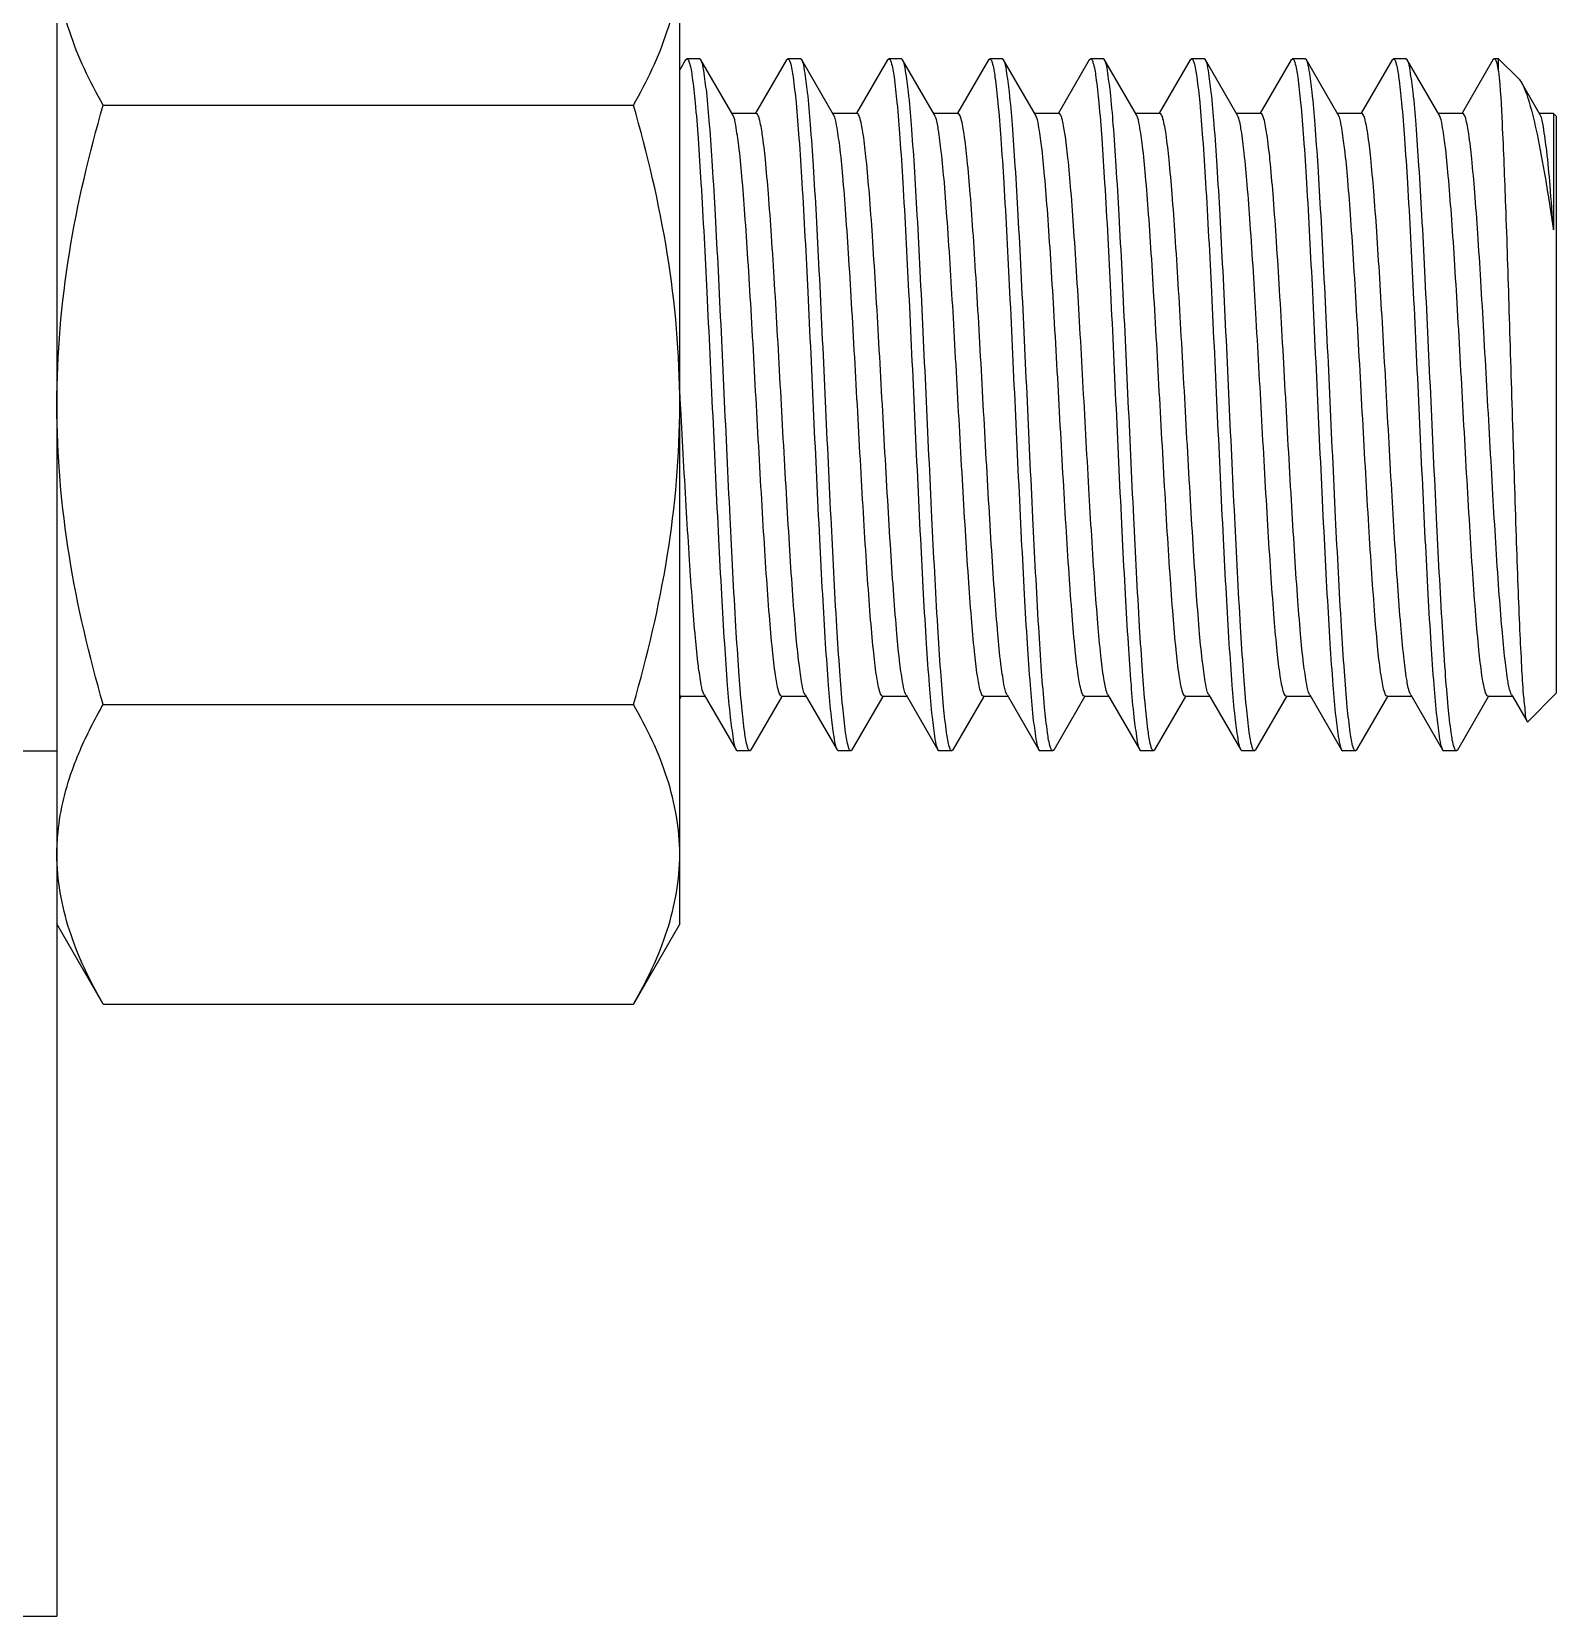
# Model space of a CAD drawing. Extents: x 1031190 to 1725648, y 733081 to 1571294.
# Drawn here: x 1159194 to 1159501.1, y 1209134.2 to 1209453.3 of the extents above; entities that cross this region are included whole.
import ezdxf

# ---------------------------------------------------------------- set-up
doc = ezdxf.new("R2010")
doc.units = 0
doc.header["$LTSCALE"] = 1000
doc.header["$MEASUREMENT"] = 0

msp = doc.modelspace()

# ---------------------------------------------------------------- linework, layer by layer
at = {"linetype": 'Continuous'}
for p, q in [((1159199.1, 1209589.89), (1159199.1, 1209134.2)), ((1159324.55, 1209273.62), (1159324.55, 1209482.66)), ((1159325.74, 1209447.61), (1159324.55, 1209445.56)), ((1159325.74, 1209447.61), (1159326, 1209447.83)), ((1159328.54, 1209447.83), (1159326, 1209447.83)), ((1159328.54, 1209447.83), (1159326, 1209447.83)), ((1159326, 1209447.83), (1159326.04, 1209447.83)), ((1159328.8, 1209447.61), (1159328.54, 1209447.83)), ((1159335.22, 1209436.53), (1159328.8, 1209447.61)), ((1159346.07, 1209447.61), (1159339.84, 1209436.86)), ((1159346.07, 1209447.61), (1159346.33, 1209447.83)), ((1159348.87, 1209447.83), (1159346.33, 1209447.83)), ((1159348.87, 1209447.83), (1159346.33, 1209447.83)), ((1159346.33, 1209447.83), (1159346.36, 1209447.83)), ((1159349.13, 1209447.61), (1159348.87, 1209447.83)), ((1159355.55, 1209436.53), (1159349.13, 1209447.61)), ((1159366.39, 1209447.61), (1159360.17, 1209436.86)), ((1159366.39, 1209447.61), (1159366.65, 1209447.83)), ((1159369.19, 1209447.83), (1159366.65, 1209447.83)), ((1159369.19, 1209447.83), (1159366.65, 1209447.83)), ((1159366.65, 1209447.83), (1159366.69, 1209447.83)), ((1159369.45, 1209447.61), (1159369.19, 1209447.83)), ((1159375.87, 1209436.53), (1159369.45, 1209447.61)), ((1159386.72, 1209447.61), (1159380.49, 1209436.86)), ((1159386.72, 1209447.61), (1159386.98, 1209447.83)), ((1159389.52, 1209447.83), (1159386.98, 1209447.83)), ((1159389.52, 1209447.83), (1159386.98, 1209447.83)), ((1159386.98, 1209447.83), (1159387.02, 1209447.83)), ((1159389.78, 1209447.61), (1159389.52, 1209447.83)), ((1159396.2, 1209436.53), (1159389.78, 1209447.61)), ((1159407.05, 1209447.61), (1159400.82, 1209436.86)), ((1159407.05, 1209447.61), (1159407.31, 1209447.83)), ((1159409.85, 1209447.83), (1159407.31, 1209447.83)), ((1159409.85, 1209447.83), (1159407.31, 1209447.83)), ((1159407.31, 1209447.83), (1159407.35, 1209447.83)), ((1159410.11, 1209447.61), (1159409.85, 1209447.83)), ((1159416.53, 1209436.53), (1159410.11, 1209447.61)), ((1159427.38, 1209447.61), (1159421.15, 1209436.86)), ((1159427.38, 1209447.61), (1159427.64, 1209447.83)), ((1159430.18, 1209447.83), (1159427.64, 1209447.83)), ((1159430.18, 1209447.83), (1159427.64, 1209447.83)), ((1159427.64, 1209447.83), (1159427.68, 1209447.83)), ((1159430.44, 1209447.61), (1159430.18, 1209447.83)), ((1159436.86, 1209436.53), (1159430.44, 1209447.61)), ((1159447.71, 1209447.61), (1159441.48, 1209436.86)), ((1159447.71, 1209447.61), (1159447.97, 1209447.83)), ((1159450.51, 1209447.83), (1159447.97, 1209447.83)), ((1159450.51, 1209447.83), (1159447.97, 1209447.83)), ((1159447.97, 1209447.83), (1159448, 1209447.83)), ((1159450.77, 1209447.61), (1159450.51, 1209447.83)), ((1159457.19, 1209436.53), (1159450.77, 1209447.61)), ((1159468.03, 1209447.61), (1159461.81, 1209436.86)), ((1159468.03, 1209447.61), (1159468.29, 1209447.83)), ((1159470.83, 1209447.83), (1159468.29, 1209447.83)), ((1159470.83, 1209447.83), (1159468.29, 1209447.83)), ((1159468.29, 1209447.83), (1159468.33, 1209447.83)), ((1159471.09, 1209447.61), (1159470.83, 1209447.83)), ((1159477.51, 1209436.53), (1159471.09, 1209447.61)), ((1159488.36, 1209447.61), (1159482.13, 1209436.86)), ((1159488.62, 1209447.83), (1159488.36, 1209447.61)), ((1159489.5, 1209447.83), (1159488.62, 1209447.83)), ((1159493.44, 1209443.9), (1159489.5, 1209447.83)), ((1159489.5, 1209445.29), (1159489.5, 1209447.83)), ((1159497.84, 1209436.53), (1159494.09, 1209443)), ((1159208.43, 1209438.48), (1159315.22, 1209438.48)), ((1159339.95, 1209436.8), (1159335.06, 1209436.8)), ((1159360.28, 1209436.8), (1159355.39, 1209436.8)), ((1159380.61, 1209436.8), (1159375.72, 1209436.8)), ((1159400.94, 1209436.8), (1159396.05, 1209436.8)), ((1159421.27, 1209436.8), (1159416.38, 1209436.8)), ((1159441.59, 1209436.8), (1159436.7, 1209436.8)), ((1159461.92, 1209436.8), (1159457.03, 1209436.8)), ((1159482.25, 1209436.8), (1159477.36, 1209436.8)), ((1159500.53, 1209436.8), (1159497.69, 1209436.8)), ((1159501.11, 1209436.22), (1159500.53, 1209436.8)), ((1159500.53, 1209436.8), (1159500.53, 1209413.34)), ((1159376.03, 1209436.2), (1159375.87, 1209436.53)), ((1159437.05, 1209436.11), (1159436.86, 1209436.53)), ((1159501.11, 1209436.22), (1159501.11, 1209320.06)), ((1159324.71, 1209378.15), (1159324.55, 1209380.98)), ((1159324.75, 1209377.41), (1159324.71, 1209378.15)), ((1159324.55, 1209318.88), (1159324.86, 1209319.41)), ((1159324.75, 1209319.48), (1159329.64, 1209319.48)), ((1159329.48, 1209319.74), (1159335.9, 1209308.67)), ((1159338.96, 1209308.67), (1159345.19, 1209319.41)), ((1159345.07, 1209319.48), (1159349.96, 1209319.48)), ((1159349.81, 1209319.74), (1159356.23, 1209308.67)), ((1159359.29, 1209308.67), (1159365.52, 1209319.41)), ((1159365.4, 1209319.48), (1159370.29, 1209319.48)), ((1159370.14, 1209319.74), (1159376.56, 1209308.67)), ((1159379.62, 1209308.67), (1159385.84, 1209319.41)), ((1159385.73, 1209319.48), (1159390.62, 1209319.48)), ((1159390.47, 1209319.74), (1159396.89, 1209308.67)), ((1159399.95, 1209308.67), (1159406.17, 1209319.41)), ((1159406.06, 1209319.48), (1159410.95, 1209319.48)), ((1159410.79, 1209319.74), (1159417.21, 1209308.67)), ((1159420.27, 1209308.67), (1159426.5, 1209319.41)), ((1159426.39, 1209319.48), (1159431.28, 1209319.48)), ((1159431.12, 1209319.74), (1159437.54, 1209308.67)), ((1159440.6, 1209308.67), (1159446.83, 1209319.41)), ((1159446.71, 1209319.48), (1159451.6, 1209319.48)), ((1159451.45, 1209319.74), (1159457.87, 1209308.67)), ((1159460.93, 1209308.67), (1159467.16, 1209319.41)), ((1159467.04, 1209319.48), (1159471.93, 1209319.48)), ((1159471.78, 1209319.74), (1159471.59, 1209320.15)), ((1159471.78, 1209319.74), (1159478.2, 1209308.67)), ((1159481.26, 1209308.67), (1159487.48, 1209319.41)), ((1159487.37, 1209319.48), (1159492.26, 1209319.48)), ((1159492.11, 1209319.74), (1159492, 1209319.95)), ((1159492.11, 1209319.74), (1159492.26, 1209319.48)), ((1159492.26, 1209319.48), (1159495.21, 1209314.39)), ((1159501.11, 1209320.06), (1159495.39, 1209314.33)), ((1159208.43, 1209317.79), (1159315.22, 1209317.79)), ((1159495.21, 1209314.39), (1159495.39, 1209314.33)), ((1159129.4, 1209308.44), (1159199.1, 1209308.44)), ((1159335.9, 1209308.67), (1159336.16, 1209308.44)), ((1159338.7, 1209308.44), (1159336.16, 1209308.44)), ((1159338.7, 1209308.44), (1159336.16, 1209308.44)), ((1159338.7, 1209308.44), (1159338.66, 1209308.45)), ((1159338.96, 1209308.67), (1159338.7, 1209308.44)), ((1159356.23, 1209308.67), (1159356.49, 1209308.44)), ((1159359.03, 1209308.44), (1159356.49, 1209308.44)), ((1159359.03, 1209308.44), (1159356.49, 1209308.44)), ((1159359.03, 1209308.44), (1159358.99, 1209308.45)), ((1159359.29, 1209308.67), (1159359.03, 1209308.44)), ((1159376.56, 1209308.67), (1159376.82, 1209308.44)), ((1159379.36, 1209308.44), (1159376.82, 1209308.44)), ((1159379.36, 1209308.44), (1159376.82, 1209308.44)), ((1159379.36, 1209308.44), (1159379.32, 1209308.45)), ((1159379.62, 1209308.67), (1159379.36, 1209308.44)), ((1159396.89, 1209308.67), (1159397.15, 1209308.44)), ((1159399.69, 1209308.44), (1159397.15, 1209308.44)), ((1159399.69, 1209308.44), (1159397.15, 1209308.44)), ((1159399.69, 1209308.44), (1159399.65, 1209308.45)), ((1159399.95, 1209308.67), (1159399.69, 1209308.44)), ((1159417.21, 1209308.67), (1159417.47, 1209308.44)), ((1159420.01, 1209308.44), (1159417.47, 1209308.44)), ((1159420.01, 1209308.44), (1159417.47, 1209308.44)), ((1159420.01, 1209308.44), (1159419.98, 1209308.45)), ((1159420.27, 1209308.67), (1159420.01, 1209308.44)), ((1159437.54, 1209308.67), (1159437.8, 1209308.44)), ((1159440.34, 1209308.44), (1159437.8, 1209308.44)), ((1159440.34, 1209308.44), (1159437.8, 1209308.44)), ((1159440.34, 1209308.44), (1159440.3, 1209308.45)), ((1159440.6, 1209308.67), (1159440.34, 1209308.44)), ((1159457.87, 1209308.67), (1159458.13, 1209308.44)), ((1159460.67, 1209308.44), (1159458.13, 1209308.44)), ((1159460.67, 1209308.44), (1159458.13, 1209308.44)), ((1159460.67, 1209308.44), (1159460.63, 1209308.45)), ((1159460.93, 1209308.67), (1159460.67, 1209308.44)), ((1159478.2, 1209308.67), (1159478.46, 1209308.44)), ((1159481, 1209308.44), (1159478.46, 1209308.44)), ((1159481, 1209308.44), (1159478.46, 1209308.44)), ((1159481, 1209308.44), (1159480.96, 1209308.45)), ((1159481.26, 1209308.67), (1159481, 1209308.44)), ((1159208.43, 1209257.45), (1159199.1, 1209273.62)), ((1159324.55, 1209273.62), (1159315.22, 1209257.45)), ((1159208.43, 1209257.45), (1159315.22, 1209257.45)), ((1159129.4, 1209134.2), (1159199.1, 1209134.2))]:
    msp.add_line(p, q, dxfattribs=at)
for points, knots in [([(1159208.43, 1209438.48), (1159205.7, 1209443.22), (1159201.03, 1209452.84), (1159199.1, 1209463.5), (1159199.1, 1209468.65)], [0, 0, 0, 0, 0.514931, 1, 1, 1, 1]), ([(1159315.22, 1209438.48), (1159317.95, 1209443.22), (1159322.62, 1209452.84), (1159324.55, 1209463.5), (1159324.55, 1209468.65)], [0, 0, 0, 0, 0.514931, 1, 1, 1, 1]), ([(1159326.04, 1209447.83), (1159326.08, 1209447.82), (1159326.32, 1209447.63), (1159326.4, 1209447.33), (1159326.47, 1209447.09)], [0, 0, 0, 0, 0.14607, 1, 1, 1, 1]), ([(1159326.47, 1209447.09), (1159326.78, 1209446.12), (1159327.18, 1209443.39), (1159327.75, 1209438.28), (1159328.3, 1209431.17), (1159329.12, 1209418.47), (1159330.07, 1209399.82), (1159331.18, 1209375.94), (1159332.12, 1209355.65), (1159332.92, 1209340.39), (1159333.49, 1209330.56), (1159334.07, 1209322.32), (1159334.59, 1209315.88), (1159335.21, 1209311.58), (1159335.53, 1209309.31), (1159335.9, 1209308.67)], [0, 0, 0, 0, 0.021893, 0.059338, 0.11121, 0.175832, 0.33449, 0.514559, 0.692469, 0.77323, 0.844901, 0.90513, 0.951948, 0.983856, 1, 1, 1, 1]), ([(1159338.23, 1209309.18), (1159337.92, 1209310.15), (1159337.52, 1209312.88), (1159336.95, 1209317.98), (1159336.4, 1209325.09), (1159335.58, 1209337.79), (1159334.63, 1209356.44), (1159333.52, 1209380.33), (1159332.58, 1209400.61), (1159331.78, 1209415.88), (1159331.21, 1209425.71), (1159330.63, 1209433.95), (1159330.11, 1209440.39), (1159329.49, 1209444.69), (1159329.17, 1209446.96), (1159328.8, 1209447.61)], [0, 0, 0, 0, 0.02187, 0.059297, 0.111154, 0.175764, 0.334422, 0.514507, 0.692435, 0.773208, 0.844889, 0.905123, 0.951944, 0.983855, 1, 1, 1, 1]), ([(1159346.36, 1209447.83), (1159346.41, 1209447.82), (1159346.65, 1209447.63), (1159346.72, 1209447.33), (1159346.8, 1209447.1)], [0, 0, 0, 0, 0.146483, 1, 1, 1, 1]), ([(1159346.8, 1209447.1), (1159347.1, 1209446.13), (1159347.5, 1209443.4), (1159348.07, 1209438.31), (1159348.62, 1209431.2), (1159349.45, 1209418.5), (1159350.4, 1209399.85), (1159351.51, 1209375.96), (1159352.45, 1209355.67), (1159353.25, 1209340.4), (1159353.82, 1209330.57), (1159354.4, 1209322.32), (1159354.92, 1209315.88), (1159355.53, 1209311.59), (1159355.86, 1209309.31), (1159356.23, 1209308.67)], [0, 0, 0, 0, 0.021833, 0.05923, 0.111064, 0.175659, 0.33431, 0.514413, 0.692368, 0.773157, 0.844855, 0.905103, 0.951934, 0.983852, 1, 1, 1, 1]), ([(1159358.56, 1209309.19), (1159358.25, 1209310.15), (1159357.85, 1209312.89), (1159357.28, 1209317.99), (1159356.73, 1209325.1), (1159355.91, 1209337.8), (1159354.95, 1209356.45), (1159353.85, 1209380.33), (1159352.9, 1209400.62), (1159352.11, 1209415.88), (1159351.54, 1209425.71), (1159350.95, 1209433.96), (1159350.44, 1209440.39), (1159349.82, 1209444.69), (1159349.5, 1209446.96), (1159349.13, 1209447.61)], [0, 0, 0, 0, 0.02189, 0.059333, 0.111204, 0.175825, 0.334482, 0.514553, 0.692464, 0.773225, 0.844897, 0.905128, 0.951947, 0.983856, 1, 1, 1, 1]), ([(1159366.69, 1209447.83), (1159366.73, 1209447.82), (1159366.97, 1209447.64), (1159367.04, 1209447.34), (1159367.12, 1209447.11)], [0, 0, 0, 0, 0.14739, 1, 1, 1, 1]), ([(1159367.12, 1209447.11), (1159367.43, 1209446.16), (1159367.83, 1209443.44), (1159368.4, 1209438.35), (1159368.95, 1209431.26), (1159369.77, 1209418.56), (1159370.73, 1209399.92), (1159371.83, 1209376.02), (1159372.78, 1209355.72), (1159373.57, 1209340.43), (1159374.14, 1209330.59), (1159374.73, 1209322.34), (1159375.25, 1209315.89), (1159375.86, 1209311.59), (1159376.18, 1209309.31), (1159376.56, 1209308.67)], [0, 0, 0, 0, 0.021699, 0.058987, 0.110742, 0.175283, 0.333897, 0.514056, 0.692114, 0.772961, 0.844719, 0.905022, 0.951896, 0.98384, 1, 1, 1, 1]), ([(1159378.89, 1209309.18), (1159378.58, 1209310.14), (1159378.18, 1209312.87), (1159377.61, 1209317.97), (1159377.06, 1209325.08), (1159376.24, 1209337.78), (1159375.28, 1209356.42), (1159374.18, 1209380.31), (1159373.23, 1209400.6), (1159372.44, 1209415.87), (1159371.87, 1209425.71), (1159371.28, 1209433.95), (1159370.77, 1209440.39), (1159370.15, 1209444.69), (1159369.83, 1209446.96), (1159369.45, 1209447.61)], [0, 0, 0, 0, 0.021836, 0.059237, 0.111077, 0.175677, 0.334321, 0.514424, 0.692372, 0.773156, 0.844853, 0.905103, 0.951936, 0.983852, 1, 1, 1, 1]), ([(1159387.02, 1209447.83), (1159387.06, 1209447.82), (1159387.3, 1209447.63), (1159387.38, 1209447.33), (1159387.45, 1209447.09)], [0, 0, 0, 0, 0.146196, 1, 1, 1, 1]), ([(1159387.45, 1209447.09), (1159387.76, 1209446.13), (1159388.16, 1209443.39), (1159388.73, 1209438.29), (1159389.28, 1209431.18), (1159390.11, 1209418.48), (1159391.06, 1209399.83), (1159392.16, 1209375.95), (1159393.11, 1209355.66), (1159393.91, 1209340.39), (1159394.47, 1209330.56), (1159395.06, 1209322.32), (1159395.57, 1209315.88), (1159396.19, 1209311.58), (1159396.51, 1209309.31), (1159396.89, 1209308.67)], [0, 0, 0, 0, 0.021874, 0.059306, 0.111169, 0.175785, 0.334437, 0.514518, 0.69244, 0.773206, 0.844885, 0.905122, 0.951944, 0.983855, 1, 1, 1, 1]), ([(1159399.22, 1209309.16), (1159398.91, 1209310.12), (1159398.51, 1209312.84), (1159397.94, 1209317.93), (1159397.39, 1209325.03), (1159396.57, 1209337.72), (1159395.61, 1209356.37), (1159394.51, 1209380.27), (1159393.56, 1209400.57), (1159392.76, 1209415.85), (1159392.2, 1209425.69), (1159391.61, 1209433.94), (1159391.09, 1209440.39), (1159390.48, 1209444.69), (1159390.16, 1209446.96), (1159389.78, 1209447.61)], [0, 0, 0, 0, 0.021728, 0.059039, 0.110811, 0.175364, 0.333989, 0.514137, 0.692171, 0.773007, 0.844751, 0.905041, 0.951904, 0.983842, 1, 1, 1, 1]), ([(1159407.35, 1209447.83), (1159407.39, 1209447.82), (1159407.63, 1209447.63), (1159407.71, 1209447.32), (1159407.78, 1209447.09)], [0, 0, 0, 0, 0.146015, 1, 1, 1, 1]), ([(1159407.78, 1209447.09), (1159408.09, 1209446.12), (1159408.49, 1209443.39), (1159409.06, 1209438.28), (1159409.61, 1209431.17), (1159410.43, 1209418.46), (1159411.39, 1209399.82), (1159412.49, 1209375.94), (1159413.44, 1209355.65), (1159414.23, 1209340.39), (1159414.8, 1209330.56), (1159415.39, 1209322.32), (1159415.9, 1209315.88), (1159416.52, 1209311.58), (1159416.84, 1209309.31), (1159417.21, 1209308.67)], [0, 0, 0, 0, 0.021902, 0.059353, 0.11123, 0.175855, 0.334516, 0.514581, 0.692484, 0.773243, 0.844911, 0.905136, 0.951951, 0.983857, 1, 1, 1, 1]), ([(1159419.54, 1209309.18), (1159419.23, 1209310.15), (1159418.83, 1209312.88), (1159418.26, 1209317.99), (1159417.71, 1209325.1), (1159416.89, 1209337.8), (1159415.94, 1209356.45), (1159414.83, 1209380.33), (1159413.89, 1209400.62), (1159413.09, 1209415.88), (1159412.52, 1209425.71), (1159411.94, 1209433.96), (1159411.42, 1209440.39), (1159410.81, 1209444.69), (1159410.48, 1209446.96), (1159410.11, 1209447.61)], [0, 0, 0, 0, 0.021885, 0.059324, 0.11119, 0.175807, 0.334466, 0.514541, 0.692458, 0.773225, 0.8449, 0.90513, 0.951948, 0.983856, 1, 1, 1, 1]), ([(1159427.68, 1209447.83), (1159427.72, 1209447.82), (1159427.96, 1209447.64), (1159428.03, 1209447.33), (1159428.11, 1209447.1)], [0, 0, 0, 0, 0.146759, 1, 1, 1, 1]), ([(1159428.11, 1209447.1), (1159428.42, 1209446.14), (1159428.81, 1209443.41), (1159429.38, 1209438.32), (1159429.93, 1209431.22), (1159430.76, 1209418.52), (1159431.71, 1209399.87), (1159432.82, 1209375.98), (1159433.76, 1209355.69), (1159434.56, 1209340.41), (1159435.13, 1209330.57), (1159435.71, 1209322.33), (1159436.23, 1209315.89), (1159436.84, 1209311.59), (1159437.17, 1209309.31), (1159437.54, 1209308.67)], [0, 0, 0, 0, 0.021792, 0.059156, 0.110966, 0.175545, 0.334187, 0.514308, 0.692293, 0.7731, 0.844815, 0.905079, 0.951923, 0.983848, 1, 1, 1, 1]), ([(1159439.87, 1209309.18), (1159439.56, 1209310.15), (1159439.16, 1209312.88), (1159438.59, 1209317.99), (1159438.04, 1209325.09), (1159437.22, 1209337.8), (1159436.27, 1209356.44), (1159435.16, 1209380.33), (1159434.22, 1209400.62), (1159433.42, 1209415.88), (1159432.85, 1209425.71), (1159432.27, 1209433.95), (1159431.75, 1209440.39), (1159431.13, 1209444.69), (1159430.81, 1209446.96), (1159430.44, 1209447.61)], [0, 0, 0, 0, 0.021878, 0.059312, 0.111177, 0.175794, 0.334448, 0.514526, 0.692445, 0.773211, 0.844888, 0.905123, 0.951945, 0.983855, 1, 1, 1, 1]), ([(1159448, 1209447.83), (1159448.04, 1209447.82), (1159448.28, 1209447.64), (1159448.36, 1209447.33), (1159448.43, 1209447.1)], [0, 0, 0, 0, 0.146768, 1, 1, 1, 1]), ([(1159448.43, 1209447.1), (1159448.74, 1209446.14), (1159449.14, 1209443.41), (1159449.71, 1209438.32), (1159450.26, 1209431.22), (1159451.09, 1209418.52), (1159452.04, 1209399.87), (1159453.15, 1209375.98), (1159454.09, 1209355.69), (1159454.89, 1209340.41), (1159455.46, 1209330.57), (1159456.04, 1209322.33), (1159456.56, 1209315.89), (1159457.17, 1209311.59), (1159457.5, 1209309.31), (1159457.87, 1209308.67)], [0, 0, 0, 0, 0.021791, 0.059155, 0.110967, 0.175548, 0.334182, 0.514304, 0.692288, 0.773093, 0.844809, 0.905077, 0.951923, 0.983848, 1, 1, 1, 1]), ([(1159460.2, 1209309.17), (1159459.89, 1209310.13), (1159459.49, 1209312.85), (1159458.92, 1209317.95), (1159458.37, 1209325.04), (1159457.55, 1209337.74), (1159456.6, 1209356.39), (1159455.49, 1209380.28), (1159454.55, 1209400.58), (1159453.75, 1209415.86), (1159453.18, 1209425.7), (1159452.59, 1209433.94), (1159452.08, 1209440.39), (1159451.46, 1209444.69), (1159451.14, 1209446.96), (1159450.77, 1209447.61)], [0, 0, 0, 0, 0.021768, 0.059112, 0.11091, 0.17548, 0.33411, 0.514241, 0.692243, 0.773059, 0.844786, 0.905063, 0.951916, 0.983846, 1, 1, 1, 1]), ([(1159468.33, 1209447.83), (1159468.37, 1209447.82), (1159468.62, 1209447.63), (1159468.69, 1209447.33), (1159468.77, 1209447.09)], [0, 0, 0, 0, 0.146155, 1, 1, 1, 1]), ([(1159468.77, 1209447.09), (1159469.07, 1209446.13), (1159469.47, 1209443.39), (1159470.04, 1209438.29), (1159470.59, 1209431.18), (1159471.42, 1209418.47), (1159472.37, 1209399.83), (1159473.48, 1209375.94), (1159474.42, 1209355.66), (1159475.22, 1209340.39), (1159475.79, 1209330.56), (1159476.37, 1209322.32), (1159476.89, 1209315.88), (1159477.5, 1209311.58), (1159477.82, 1209309.31), (1159478.2, 1209308.67)], [0, 0, 0, 0, 0.02188, 0.059316, 0.111182, 0.1758, 0.334454, 0.51453, 0.692448, 0.773213, 0.844889, 0.905123, 0.951945, 0.983855, 1, 1, 1, 1]), ([(1159480.53, 1209309.17), (1159480.22, 1209310.13), (1159479.82, 1209312.85), (1159479.25, 1209317.94), (1159478.7, 1209325.04), (1159477.88, 1209337.74), (1159476.92, 1209356.39), (1159475.82, 1209380.28), (1159474.87, 1209400.58), (1159474.08, 1209415.86), (1159473.51, 1209425.7), (1159472.92, 1209433.94), (1159472.41, 1209440.39), (1159471.79, 1209444.69), (1159471.47, 1209446.96), (1159471.09, 1209447.61)], [0, 0, 0, 0, 0.021766, 0.059108, 0.110903, 0.175472, 0.334108, 0.51424, 0.692244, 0.773062, 0.844789, 0.905064, 0.951915, 0.983846, 1, 1, 1, 1]), ([(1159488.87, 1209447.63), (1159488.84, 1209447.68), (1159488.77, 1209447.78), (1159488.67, 1209447.83), (1159488.62, 1209447.83)], [0, 0, 0, 0, 0.595459, 1, 1, 1, 1]), ([(1159489.5, 1209445.29), (1159489.45, 1209445.56), (1159489.29, 1209446.35), (1159489.14, 1209447.18), (1159488.87, 1209447.63)], [0, 0, 0, 0, 0.346578, 1, 1, 1, 1]), ([(1159489.5, 1209445.29), (1159489.84, 1209441.82), (1159490.31, 1209432.76), (1159490.96, 1209416.69), (1159491.61, 1209396.4), (1159492.28, 1209374.23), (1159492.86, 1209355.76), (1159493.35, 1209342.04), (1159493.69, 1209333.3), (1159494.07, 1209326.04), (1159494.35, 1209320.42), (1159494.8, 1209316.8), (1159494.92, 1209314.89), (1159495.21, 1209314.39)], [0, 0, 0, 0, 0.079873, 0.207357, 0.368394, 0.544526, 0.714953, 0.791458, 0.858883, 0.915067, 0.958179, 0.986787, 1, 1, 1, 1]), ([(1159494.09, 1209443), (1159494.8, 1209441.78), (1159495.94, 1209438.3), (1159497.45, 1209431.93), (1159499.01, 1209423.32), (1159500.01, 1209416.88), (1159500.53, 1209413.34)], [0, 0, 0, 0, 0.139011, 0.356589, 0.647179, 1, 1, 1, 1]), ([(1159199.1, 1209378.14), (1159199.1, 1209388.34), (1159200.88, 1209408.77), (1159205.6, 1209428.68), (1159208.43, 1209438.48)], [0, 0, 0, 0, 0.499896, 1, 1, 1, 1]), ([(1159324.55, 1209378.14), (1159324.55, 1209388.34), (1159322.77, 1209408.77), (1159318.05, 1209428.68), (1159315.22, 1209438.48)], [0, 0, 0, 0, 0.499896, 1, 1, 1, 1]), ([(1159349.81, 1209319.74), (1159349.44, 1209320.38), (1159349.07, 1209322.53), (1159348.45, 1209326.6), (1159347.9, 1209332.58), (1159347.29, 1209340.18), (1159346.7, 1209349.16), (1159345.87, 1209362.89), (1159345.09, 1209377.28), (1159344.28, 1209391.8), (1159343.68, 1209402.21), (1159343.07, 1209411.76), (1159342.48, 1209420.08), (1159341.88, 1209426.91), (1159341.33, 1209431.93), (1159340.79, 1209435.04), (1159340.39, 1209436.38), (1159340.09, 1209436.8), (1159339.95, 1209436.8)], [0, 0, 0, 0, 0.01868, 0.054278, 0.105764, 0.171348, 0.248694, 0.335027, 0.52201, 0.615925, 0.705601, 0.787809, 0.859593, 0.918386, 0.962109, 0.989306, 0.996546, 1, 1, 1, 1]), ([(1159370.14, 1209319.74), (1159369.77, 1209320.38), (1159369.4, 1209322.53), (1159368.78, 1209326.6), (1159368.23, 1209332.58), (1159367.62, 1209340.18), (1159367.03, 1209349.16), (1159366.2, 1209362.89), (1159365.41, 1209377.28), (1159364.61, 1209391.8), (1159364, 1209402.21), (1159363.4, 1209411.76), (1159362.81, 1209420.08), (1159362.21, 1209426.91), (1159361.66, 1209431.93), (1159361.11, 1209435.04), (1159360.71, 1209436.38), (1159360.42, 1209436.8), (1159360.28, 1209436.8)], [0, 0, 0, 0, 0.018679, 0.054277, 0.105763, 0.171348, 0.248694, 0.335027, 0.52201, 0.615925, 0.7056, 0.787807, 0.859593, 0.918386, 0.96211, 0.989308, 0.996544, 1, 1, 1, 1]), ([(1159390.47, 1209319.74), (1159390.1, 1209320.38), (1159389.73, 1209322.53), (1159389.11, 1209326.6), (1159388.56, 1209332.58), (1159387.95, 1209340.18), (1159387.35, 1209349.16), (1159386.53, 1209362.89), (1159385.74, 1209377.28), (1159384.94, 1209391.8), (1159384.33, 1209402.21), (1159383.73, 1209411.76), (1159383.14, 1209420.08), (1159382.54, 1209426.91), (1159381.98, 1209431.93), (1159381.44, 1209435.04), (1159381.04, 1209436.38), (1159380.75, 1209436.8), (1159380.61, 1209436.8)], [0, 0, 0, 0, 0.01868, 0.054279, 0.105765, 0.17135, 0.248697, 0.335029, 0.522011, 0.615926, 0.705601, 0.787809, 0.859595, 0.918388, 0.962111, 0.989308, 0.996545, 1, 1, 1, 1]), ([(1159410.58, 1209320.25), (1159410.27, 1209321.14), (1159409.85, 1209323.63), (1159409.28, 1209328.24), (1159408.71, 1209334.59), (1159407.87, 1209345.79), (1159406.9, 1209362.07), (1159405.96, 1209379.28), (1159405.17, 1209393.47), (1159404.58, 1209403.55), (1159403.99, 1209412.76), (1159403.41, 1209420.77), (1159402.82, 1209427.33), (1159402.28, 1209432.14), (1159401.75, 1209435.11), (1159401.36, 1209436.4), (1159401.07, 1209436.8), (1159400.94, 1209436.8)], [0, 0, 0, 0, 0.024104, 0.064245, 0.119183, 0.187069, 0.352029, 0.536643, 0.62845, 0.715691, 0.795361, 0.864724, 0.921406, 0.963495, 0.989662, 0.996639, 1, 1, 1, 1]), ([(1159431.12, 1209319.74), (1159430.75, 1209320.38), (1159430.38, 1209322.53), (1159429.76, 1209326.6), (1159429.21, 1209332.58), (1159428.61, 1209340.18), (1159428.01, 1209349.16), (1159427.18, 1209362.89), (1159426.4, 1209377.28), (1159425.59, 1209391.8), (1159424.99, 1209402.21), (1159424.39, 1209411.76), (1159423.79, 1209420.08), (1159423.19, 1209426.91), (1159422.64, 1209431.93), (1159422.1, 1209435.04), (1159421.7, 1209436.38), (1159421.4, 1209436.8), (1159421.27, 1209436.8)], [0, 0, 0, 0, 0.018679, 0.054277, 0.105763, 0.171347, 0.248694, 0.335027, 0.52201, 0.615925, 0.7056, 0.787807, 0.859592, 0.918386, 0.962109, 0.989307, 0.996544, 1, 1, 1, 1]), ([(1159451.45, 1209319.74), (1159451.08, 1209320.38), (1159450.71, 1209322.53), (1159450.09, 1209326.6), (1159449.54, 1209332.58), (1159448.93, 1209340.18), (1159448.34, 1209349.16), (1159447.51, 1209362.89), (1159446.73, 1209377.28), (1159445.92, 1209391.8), (1159445.32, 1209402.21), (1159444.71, 1209411.76), (1159444.12, 1209420.08), (1159443.52, 1209426.91), (1159442.97, 1209431.93), (1159442.43, 1209435.04), (1159442.03, 1209436.38), (1159441.73, 1209436.8), (1159441.59, 1209436.8)], [0, 0, 0, 0, 0.01868, 0.054279, 0.105765, 0.17135, 0.248697, 0.335029, 0.522011, 0.615925, 0.705601, 0.787809, 0.859595, 0.918388, 0.962111, 0.989308, 0.996545, 1, 1, 1, 1]), ([(1159471.59, 1209320.15), (1159471.28, 1209321.01), (1159470.87, 1209323.45), (1159470.29, 1209327.98), (1159469.72, 1209334.27), (1159468.88, 1209345.44), (1159467.9, 1209361.73), (1159466.96, 1209378.97), (1159466.17, 1209393.21), (1159465.58, 1209403.35), (1159464.98, 1209412.61), (1159464.4, 1209420.66), (1159463.81, 1209427.27), (1159463.27, 1209432.11), (1159462.74, 1209435.1), (1159462.35, 1209436.4), (1159462.05, 1209436.8), (1159461.92, 1209436.8)], [0, 0, 0, 0, 0.023269, 0.062718, 0.117132, 0.184671, 0.349442, 0.534421, 0.62655, 0.714161, 0.794217, 0.863947, 0.920949, 0.963286, 0.989608, 0.996625, 1, 1, 1, 1]), ([(1159492, 1209319.95), (1159491.67, 1209320.71), (1159491.27, 1209323.01), (1159490.68, 1209327.34), (1159490.11, 1209333.5), (1159489.26, 1209344.59), (1159488.28, 1209360.89), (1159487.33, 1209378.21), (1159486.53, 1209392.58), (1159485.93, 1209402.84), (1159485.34, 1209412.23), (1159484.75, 1209420.4), (1159484.16, 1209427.11), (1159483.61, 1209432.03), (1159483.07, 1209435.07), (1159482.68, 1209436.39), (1159482.38, 1209436.8), (1159482.25, 1209436.8)], [0, 0, 0, 0, 0.021222, 0.058965, 0.112084, 0.178762, 0.343059, 0.528931, 0.621852, 0.710377, 0.791385, 0.862024, 0.919818, 0.962768, 0.989477, 0.996588, 1, 1, 1, 1]), ([(1159345.07, 1209319.48), (1159344.94, 1209319.48), (1159344.64, 1209319.89), (1159344.24, 1209321.24), (1159343.7, 1209324.35), (1159343.15, 1209329.36), (1159342.55, 1209336.19), (1159341.95, 1209344.52), (1159341.35, 1209354.06), (1159340.75, 1209364.47), (1159339.94, 1209378.99), (1159339.16, 1209393.38), (1159338.33, 1209407.11), (1159337.73, 1209416.09), (1159337.13, 1209423.69), (1159336.58, 1209429.68), (1159335.95, 1209433.74), (1159335.59, 1209435.9), (1159335.22, 1209436.53)], [0, 0, 0, 0, 0.003456, 0.010692, 0.037889, 0.081613, 0.140406, 0.212192, 0.2944, 0.384075, 0.477989, 0.664972, 0.751304, 0.828651, 0.894236, 0.945722, 0.981321, 1, 1, 1, 1]), ([(1159365.4, 1209319.48), (1159365.27, 1209319.48), (1159364.97, 1209319.89), (1159364.57, 1209321.24), (1159364.03, 1209324.35), (1159363.47, 1209329.36), (1159362.88, 1209336.19), (1159362.28, 1209344.52), (1159361.68, 1209354.06), (1159361.08, 1209364.47), (1159360.27, 1209378.99), (1159359.49, 1209393.38), (1159358.66, 1209407.11), (1159358.06, 1209416.09), (1159357.46, 1209423.69), (1159356.9, 1209429.68), (1159356.28, 1209433.74), (1159355.91, 1209435.9), (1159355.55, 1209436.53)], [0, 0, 0, 0, 0.003456, 0.010693, 0.037891, 0.081614, 0.140408, 0.212192, 0.2944, 0.384075, 0.47799, 0.664974, 0.751306, 0.828653, 0.894237, 0.945723, 0.981321, 1, 1, 1, 1]), ([(1159385.73, 1209319.48), (1159385.6, 1209319.48), (1159385.3, 1209319.88), (1159384.91, 1209321.19), (1159384.38, 1209324.2), (1159383.83, 1209329.06), (1159383.24, 1209335.7), (1159382.66, 1209343.8), (1159382.06, 1209353.11), (1159381.47, 1209363.29), (1159380.68, 1209377.58), (1159379.73, 1209394.85), (1159378.75, 1209411.14), (1159377.91, 1209422.29), (1159377.34, 1209428.53), (1159376.76, 1209432.99), (1159376.35, 1209435.38), (1159376.03, 1209436.2)], [0, 0, 0, 0, 0.003387, 0.010439, 0.0369, 0.079457, 0.136743, 0.2068, 0.287199, 0.375139, 0.467553, 0.652855, 0.817457, 0.884687, 0.938635, 0.97747, 1, 1, 1, 1]), ([(1159406.06, 1209319.48), (1159405.92, 1209319.48), (1159405.63, 1209319.89), (1159405.22, 1209321.24), (1159404.68, 1209324.35), (1159404.13, 1209329.36), (1159403.53, 1209336.19), (1159402.94, 1209344.52), (1159402.34, 1209354.06), (1159401.73, 1209364.47), (1159400.93, 1209378.99), (1159400.14, 1209393.38), (1159399.31, 1209407.11), (1159398.72, 1209416.09), (1159398.11, 1209423.69), (1159397.56, 1209429.68), (1159396.94, 1209433.74), (1159396.57, 1209435.9), (1159396.2, 1209436.53)], [0, 0, 0, 0, 0.003455, 0.010692, 0.037889, 0.081612, 0.140406, 0.212191, 0.294399, 0.384075, 0.477989, 0.664972, 0.751304, 0.82865, 0.894235, 0.945722, 0.981321, 1, 1, 1, 1]), ([(1159426.39, 1209319.48), (1159426.25, 1209319.48), (1159425.95, 1209319.89), (1159425.55, 1209321.24), (1159425.01, 1209324.35), (1159424.46, 1209329.36), (1159423.86, 1209336.19), (1159423.27, 1209344.52), (1159422.66, 1209354.06), (1159422.06, 1209364.47), (1159421.25, 1209378.99), (1159420.47, 1209393.38), (1159419.64, 1209407.11), (1159419.05, 1209416.09), (1159418.44, 1209423.69), (1159417.89, 1209429.68), (1159417.27, 1209433.74), (1159416.9, 1209435.9), (1159416.53, 1209436.53)], [0, 0, 0, 0, 0.003456, 0.010693, 0.037891, 0.081614, 0.140408, 0.212193, 0.2944, 0.384075, 0.47799, 0.664974, 0.751306, 0.828653, 0.894237, 0.945723, 0.981321, 1, 1, 1, 1]), ([(1159446.71, 1209319.48), (1159446.58, 1209319.48), (1159446.29, 1209319.87), (1159445.9, 1209321.17), (1159445.37, 1209324.16), (1159444.82, 1209329), (1159444.24, 1209335.6), (1159443.65, 1209343.65), (1159443.06, 1209352.9), (1159442.47, 1209363.04), (1159441.68, 1209377.26), (1159440.73, 1209394.51), (1159439.76, 1209410.79), (1159438.92, 1209421.97), (1159438.35, 1209428.27), (1159437.77, 1209432.81), (1159437.36, 1209435.25), (1159437.05, 1209436.11)], [0, 0, 0, 0, 0.003373, 0.010385, 0.036689, 0.078996, 0.13596, 0.205646, 0.285655, 0.373222, 0.465313, 0.650248, 0.815042, 0.882623, 0.937099, 0.976631, 1, 1, 1, 1]), ([(1159467.04, 1209319.48), (1159466.91, 1209319.48), (1159466.61, 1209319.89), (1159466.21, 1209321.24), (1159465.67, 1209324.35), (1159465.11, 1209329.36), (1159464.52, 1209336.19), (1159463.92, 1209344.52), (1159463.32, 1209354.06), (1159462.72, 1209364.47), (1159461.91, 1209378.99), (1159461.13, 1209393.38), (1159460.3, 1209407.11), (1159459.7, 1209416.09), (1159459.1, 1209423.69), (1159458.54, 1209429.68), (1159457.92, 1209433.74), (1159457.55, 1209435.9), (1159457.19, 1209436.53)], [0, 0, 0, 0, 0.003455, 0.010692, 0.037889, 0.081612, 0.140405, 0.212191, 0.294399, 0.384075, 0.477989, 0.664971, 0.751303, 0.82865, 0.894235, 0.945721, 0.98132, 1, 1, 1, 1]), ([(1159487.37, 1209319.48), (1159487.23, 1209319.48), (1159486.94, 1209319.89), (1159486.54, 1209321.24), (1159486, 1209324.35), (1159485.44, 1209329.36), (1159484.84, 1209336.19), (1159484.25, 1209344.52), (1159483.65, 1209354.06), (1159483.04, 1209364.47), (1159482.24, 1209378.99), (1159481.45, 1209393.38), (1159480.63, 1209407.11), (1159480.03, 1209416.09), (1159479.42, 1209423.69), (1159478.87, 1209429.68), (1159478.25, 1209433.74), (1159477.88, 1209435.9), (1159477.51, 1209436.53)], [0, 0, 0, 0, 0.003455, 0.010693, 0.037891, 0.081614, 0.140407, 0.212192, 0.2944, 0.384075, 0.47799, 0.664974, 0.751306, 0.828653, 0.894237, 0.945723, 0.981321, 1, 1, 1, 1]), ([(1159500.53, 1209413.34), (1159500.33, 1209416.31), (1159499.92, 1209421.63), (1159499.33, 1209428.6), (1159498.64, 1209433.31), (1159498.26, 1209435.81), (1159497.84, 1209436.53)], [0, 0, 0, 0, 0.382915, 0.68479, 0.89301, 1, 1, 1, 1]), ([(1159208.43, 1209317.79), (1159205.6, 1209327.6), (1159200.88, 1209347.5), (1159199.1, 1209367.94), (1159199.1, 1209378.14)], [0, 0, 0, 0, 0.500104, 1, 1, 1, 1]), ([(1159315.22, 1209317.79), (1159318.05, 1209327.6), (1159322.77, 1209347.5), (1159324.55, 1209367.94), (1159324.55, 1209378.14)], [0, 0, 0, 0, 0.500104, 1, 1, 1, 1]), ([(1159329.48, 1209319.74), (1159329.13, 1209320.34), (1159328.77, 1209322.36), (1159328.18, 1209326.16), (1159327.65, 1209331.75), (1159327.06, 1209338.85), (1159326.49, 1209347.27), (1159325.69, 1209360.27), (1159325.13, 1209370.43), (1159324.75, 1209377.41)], [0, 0, 0, 0, 0.035817, 0.103405, 0.201006, 0.325505, 0.472815, 0.638061, 1, 1, 1, 1]), ([(1159324.75, 1209319.48), (1159324.71, 1209319.48), (1159324.64, 1209319.5), (1159324.58, 1209319.55), (1159324.55, 1209319.58)], [0, 0, 0, 0, 0.445368, 1, 1, 1, 1]), ([(1159202.5, 1209305.42), (1159202.89, 1209306.47), (1159204.6, 1209310.72), (1159206.71, 1209314.8), (1159208.43, 1209317.79)], [0, 0, 0, 0, 0.244807, 1, 1, 1, 1]), ([(1159324.55, 1209287.62), (1159324.55, 1209292.77), (1159322.62, 1209303.43), (1159317.95, 1209313.06), (1159315.22, 1209317.79)], [0, 0, 0, 0, 0.485069, 1, 1, 1, 1]), ([(1159338.66, 1209308.45), (1159338.62, 1209308.46), (1159338.38, 1209308.64), (1159338.31, 1209308.95), (1159338.23, 1209309.18)], [0, 0, 0, 0, 0.146229, 1, 1, 1, 1]), ([(1159358.99, 1209308.45), (1159358.95, 1209308.46), (1159358.71, 1209308.64), (1159358.63, 1209308.95), (1159358.56, 1209309.19)], [0, 0, 0, 0, 0.146092, 1, 1, 1, 1]), ([(1159379.32, 1209308.45), (1159379.28, 1209308.46), (1159379.04, 1209308.64), (1159378.96, 1209308.94), (1159378.89, 1209309.18)], [0, 0, 0, 0, 0.146465, 1, 1, 1, 1]), ([(1159399.65, 1209308.45), (1159399.61, 1209308.46), (1159399.37, 1209308.64), (1159399.29, 1209308.93), (1159399.22, 1209309.16)], [0, 0, 0, 0, 0.147196, 1, 1, 1, 1]), ([(1159419.98, 1209308.45), (1159419.93, 1209308.46), (1159419.69, 1209308.64), (1159419.62, 1209308.95), (1159419.54, 1209309.18)], [0, 0, 0, 0, 0.146127, 1, 1, 1, 1]), ([(1159440.3, 1209308.45), (1159440.26, 1209308.46), (1159440.02, 1209308.64), (1159439.95, 1209308.95), (1159439.87, 1209309.18)], [0, 0, 0, 0, 0.146169, 1, 1, 1, 1]), ([(1159460.63, 1209308.45), (1159460.59, 1209308.46), (1159460.35, 1209308.64), (1159460.28, 1209308.94), (1159460.2, 1209309.17)], [0, 0, 0, 0, 0.146926, 1, 1, 1, 1]), ([(1159480.96, 1209308.45), (1159480.92, 1209308.46), (1159480.68, 1209308.64), (1159480.61, 1209308.94), (1159480.53, 1209309.17)], [0, 0, 0, 0, 0.146938, 1, 1, 1, 1]), ([(1159199.1, 1209287.62), (1159199.1, 1209289.11), (1159199.4, 1209295.17), (1159200.91, 1209301.14), (1159202.5, 1209305.42)], [0, 0, 0, 0, 0.246438, 1, 1, 1, 1]), ([(1159208.43, 1209257.45), (1159205.7, 1209262.18), (1159201.03, 1209271.81), (1159199.1, 1209282.47), (1159199.1, 1209287.62)], [0, 0, 0, 0, 0.514931, 1, 1, 1, 1]), ([(1159315.22, 1209257.45), (1159317.95, 1209262.18), (1159322.62, 1209271.81), (1159324.55, 1209282.47), (1159324.55, 1209287.62)], [0, 0, 0, 0, 0.514931, 1, 1, 1, 1])]:
    msp.add_open_spline(points, degree=3, knots=knots, dxfattribs=at)
for points in [[(1159493.44, 1209443.9), (1159493.7, 1209443.63), (1159493.91, 1209443.32), (1159494.09, 1209443)], [(1159410.79, 1209319.74), (1159410.7, 1209319.9), (1159410.64, 1209320.08), (1159410.58, 1209320.25)]]:
    msp.add_open_spline(points, degree=3, dxfattribs=at)

doc.saveas('drawing.dxf')
